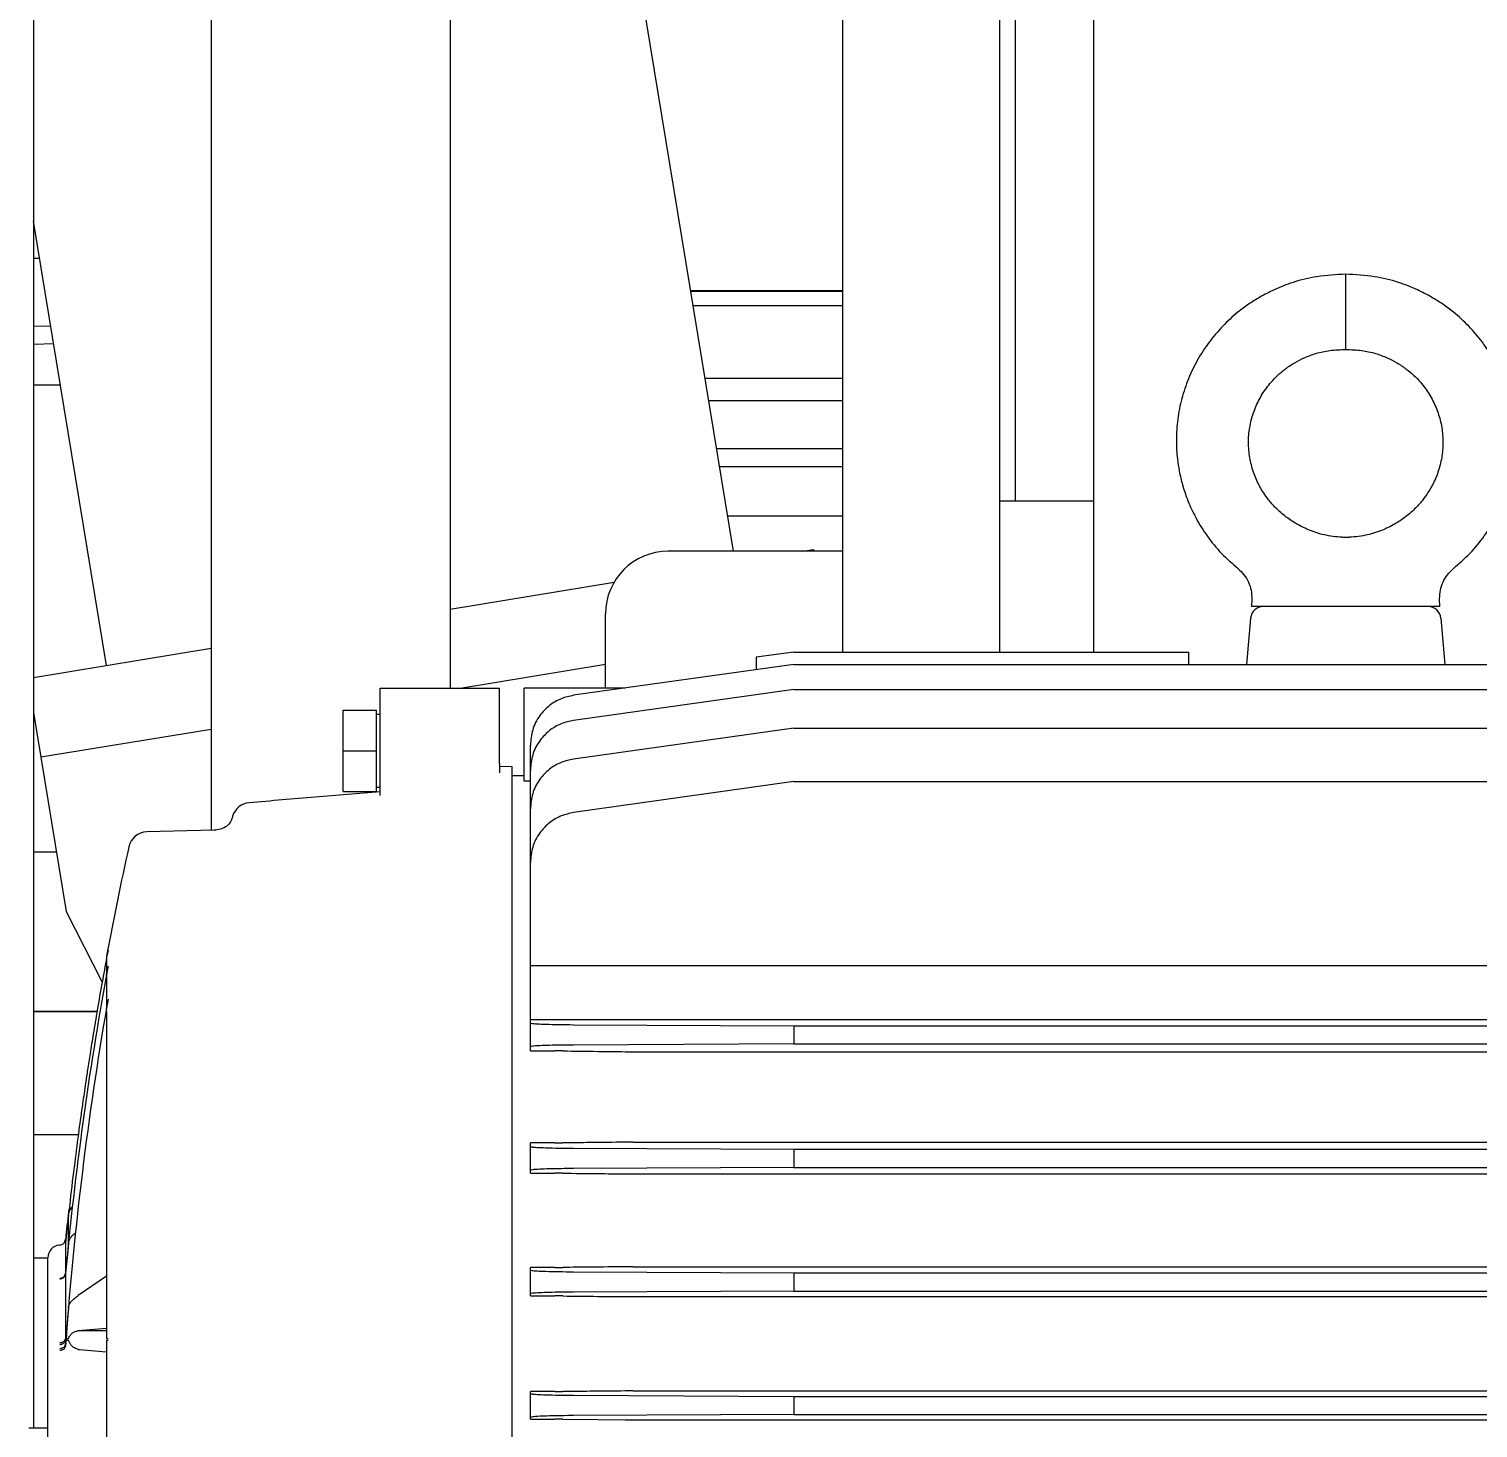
# Model space of a CAD drawing. Header units: millimetres. Extents: x 1293 to 41893, y 1011 to 26911.
# Drawn here: x 23749.7 to 23903.7, y 6788.2 to 6937 of the extents above; entities that cross this region are included whole.
import ezdxf

# ---------------------------------------------------------------- set-up
doc = ezdxf.new("R2010")
doc.units = ezdxf.units.MM
doc.header["$LTSCALE"] = 50
doc.layers.add('MAQUINAS', color=11, linetype='Continuous')

msp = doc.modelspace()

# ---------------------------------------------------------------- linework, layer by layer
at = {"color": 7, "linetype": 'Continuous', "lineweight": 25}
for p, q in [((23824.5693199, 6881.4522048), (23795.1944658, 7060.3262403)), ((23854.4933631, 7060.3262403), (23854.4933631, 6886.7855382)), ((23750.1666964, 6993.4595736), (23750.1666964, 6788.2347861)), ((23769.0440298, 6993.4595736), (23769.0440298, 6851.7881641)), ((23794.4440298, 6993.4595736), (23794.4440298, 6866.9014528)), ((23757.9234811, 6869.305446), (23750.1666964, 6916.5392932)), ((23750.1943766, 6916.3707387), (23750.1666964, 6916.3699294)), ((23750.8173636, 6912.5771469), (23750.1666964, 6912.5771469)), ((23889.6475298, 6902.9014545), (23889.6475298, 6910.9014502)), ((23836.1760298, 6909.1406766), (23820.0222943, 6909.1406766)), ((23836.1760298, 6909.0818134), (23820.0319609, 6909.0818134)), ((23820.2776895, 6907.585484), (23836.1760298, 6907.585484)), ((23750.1666964, 6905.3810899), (23751.993236, 6905.4168379)), ((23752.3063347, 6903.5102677), (23750.1666964, 6903.4477092)), ((23753.0275847, 6899.1183171), (23750.1666964, 6899.1183171)), ((23821.5448464, 6899.8693104), (23836.1760298, 6899.8693104)), ((23836.1760298, 6897.4573332), (23821.9409434, 6897.4573332)), ((23836.1760298, 6892.3360954), (23822.7819577, 6892.3360954)), ((23836.1760298, 6890.4340598), (23823.0943117, 6890.4340598)), ((23836.1760298, 6885.1971024), (23823.9543295, 6885.1971024)), ((23889.9631169, 6882.9258464), (23889.3319426, 6882.9258464)), ((23831.8894575, 6881.4522048), (23833.1163074, 6881.6536792)), ((23833.1493938, 6881.4522048), (23833.1163074, 6881.6536792)), ((23794.4440298, 6875.3028832), (23811.8776697, 6878.1658511)), ((23879.6692539, 6876.3977317), (23879.6475298, 6875.5681195)), ((23899.6475298, 6875.5681195), (23899.6258056, 6876.3977313)), ((23879.5410451, 6874.3509938), (23879.1098035, 6869.4218801)), ((23899.6475298, 6875.5681195), (23879.6475298, 6875.5681195)), ((23899.7540145, 6874.3509938), (23900.185256, 6869.4218801)), ((23750.1666964, 6868.0316199), (23769.0440298, 6871.1316725)), ((23830.9808631, 6870.736766), (23826.9808631, 6870.1746026)), ((23826.9808631, 6870.1746026), (23826.9808631, 6868.8597168)), ((23830.9808631, 6870.736766), (23872.9808631, 6870.736766)), ((23872.9808631, 6869.4218801), (23872.9808631, 6870.736766)), ((23795.5318538, 6866.9014528), (23810.9571259, 6869.4346048)), ((23830.9808631, 6869.4218801), (23807.5719399, 6866.1319705)), ((23830.9808631, 6869.4218801), (23948.3141964, 6869.4218801)), ((23787.0141964, 6856.4815997), (23787.0141964, 6866.9014528)), ((23787.0141964, 6866.9014528), (23799.6808631, 6866.9014528)), ((23799.6808631, 6858.8671076), (23799.6808631, 6866.9014528)), ((23802.3141964, 6856.9905458), (23802.3141964, 6866.9014528)), ((23813.0470911, 6866.9014528), (23802.3141964, 6866.9014528)), ((23830.9808631, 6866.7550663), (23807.5719399, 6863.4651567)), ((23830.9808631, 6866.7550663), (23948.3141964, 6866.7550663)), ((23750.1666964, 6864.2921427), (23753.6415869, 6843.1322866)), ((23783.0808631, 6855.9014528), (23783.0808631, 6864.5681195)), ((23783.0808631, 6864.5681195), (23786.6141964, 6864.5681195)), ((23786.6141964, 6855.9014528), (23786.6141964, 6864.5681195)), ((23787.0141964, 6864.1014528), (23786.6141964, 6864.1014528)), ((23750.9407485, 6859.5786616), (23769.0440298, 6862.5515986)), ((23830.9808631, 6862.6491862), (23807.5719399, 6859.3592766)), ((23830.9808631, 6862.6491862), (23948.3141964, 6862.6491862)), ((23802.9808631, 6828.3306781), (23802.9808631, 6860.8505408)), ((23783.0808631, 6860.2347861), (23786.6141964, 6860.2347861)), ((23801.0141964, 6858.5681195), (23799.6808631, 6858.5332049)), ((23801.0141964, 6858.5681195), (23801.0141964, 6683.2347861)), ((23802.3141964, 6857.5681195), (23801.0141964, 6857.5681195)), ((23783.0808631, 6855.9014528), (23786.6141964, 6855.9014528)), ((23786.6141964, 6856.3681195), (23787.0141964, 6856.3681195)), ((23802.9808631, 6856.9905458), (23802.3141964, 6856.9905458)), ((23830.9808631, 6856.9546052), (23807.5719399, 6853.6646956)), ((23830.9808631, 6856.9546052), (23948.3141964, 6856.9546052)), ((23769.3664384, 6851.7966067), (23762.2004567, 6851.6089589)), ((23750.1666964, 6849.4915245), (23752.5972672, 6849.4915245)), ((23753.6415869, 6843.1322866), (23757.4562311, 6835.6342733)), ((23757.9282051, 6837.9985653), (23757.9282051, 6836.5002923)), ((23802.9808631, 6837.3987457), (23976.3141964, 6837.3987457)), ((23757.9282051, 6836.2253309), (23757.9282051, 6832.9344814)), ((23750.1666964, 6832.5528312), (23756.9174289, 6832.5528312)), ((23750.1666964, 6832.5181016), (23756.9116186, 6832.5181016)), ((23757.9282051, 6832.5324797), (23757.9282051, 6797.978636)), ((23802.9808631, 6831.6833806), (23976.3141964, 6831.6833806)), ((23807.5719399, 6831.1153611), (23830.9808631, 6831.0004749)), ((23830.9808631, 6831.0004749), (23830.9808631, 6829.0690974)), ((23830.9808631, 6831.0004749), (23948.3141964, 6831.0004749)), ((23802.9808631, 6828.3306781), (23805.5753548, 6828.3306781)), ((23806.4380849, 6828.3255385), (23805.5753548, 6828.3306781)), ((23830.9808631, 6829.0690974), (23807.5719399, 6828.9542112)), ((23813.0544096, 6828.2447005), (23813.9171397, 6828.2394803)), ((23813.9171397, 6828.2394803), (23965.3779198, 6828.2394803)), ((23830.9808631, 6829.0690974), (23948.3141964, 6829.0690974)), ((23750.1666964, 6819.4452142), (23754.9261275, 6819.4452142)), ((23802.9808631, 6815.330395), (23802.9808631, 6818.5428645)), ((23805.5753548, 6818.5428645), (23802.9808631, 6818.5428645)), ((23805.5753548, 6818.5428645), (23806.4380849, 6818.5477258)), ((23807.5719399, 6817.9820278), (23830.9808631, 6817.8671416)), ((23813.9171397, 6818.6289524), (23813.0544096, 6818.6240349)), ((23813.9171397, 6818.6289524), (23965.3779198, 6818.6289524)), ((23830.9808631, 6817.8671416), (23830.9808631, 6815.935764)), ((23830.9808631, 6817.8671416), (23948.3141964, 6817.8671416)), ((23830.9808631, 6815.935764), (23807.5719399, 6815.8208779)), ((23830.9808631, 6815.935764), (23948.3141964, 6815.935764)), ((23802.9808631, 6815.330395), (23805.5753548, 6815.330395)), ((23806.4380849, 6815.3258689), (23805.5753548, 6815.330395)), ((23813.0544096, 6815.254983), (23813.9171397, 6815.2504256)), ((23813.9171397, 6815.2504256), (23965.3779198, 6815.2504256)), ((23753.881806, 6807.9179731), (23753.881806, 6810.8697518)), ((23753.5673018, 6808.2763983), (23753.5673018, 6807.8939272)), ((23752.9622114, 6807.6802229), (23752.8979888, 6807.6746042)), ((23753.5674431, 6807.8953063), (23753.5671789, 6807.891382)), ((23753.5673018, 6807.8896767), (23753.5673018, 6804.6796938)), ((23750.1666964, 6806.3144442), (23751.6808631, 6806.3144442)), ((23751.6808631, 6782.4770164), (23751.6808631, 6806.3463446)), ((23802.9808631, 6802.2763337), (23802.9808631, 6805.3032695)), ((23805.5753548, 6805.3032695), (23802.9808631, 6805.3032695)), ((23805.5753548, 6805.3032695), (23806.4380849, 6805.3076578)), ((23813.9171397, 6805.3807361), (23813.0544096, 6805.3763253)), ((23813.9171397, 6805.3807361), (23965.3779198, 6805.3807361)), ((23753.5065589, 6804.4387435), (23753.5660094, 6804.6251982)), ((23753.5673018, 6804.6369125), (23753.5673018, 6797.7135824)), ((23757.9282051, 6804.3940122), (23754.8960019, 6802.3100789)), ((23807.5719399, 6804.8486944), (23830.9808631, 6804.7338083)), ((23830.9808631, 6804.7338083), (23830.9808631, 6802.8024307)), ((23830.9808631, 6804.7338083), (23948.3141964, 6804.7338083)), ((23802.9808631, 6802.2763337), (23805.5753548, 6802.2763337)), ((23806.4380849, 6802.2721354), (23805.5753548, 6802.2763337)), ((23830.9808631, 6802.8024307), (23807.5719399, 6802.6875445)), ((23813.0544096, 6802.2065161), (23813.9171397, 6802.2023062)), ((23813.9171397, 6802.2023062), (23965.3779198, 6802.2023062)), ((23830.9808631, 6802.8024307), (23948.3141964, 6802.8024307)), ((23753.6126977, 6797.7135824), (23753.5673018, 6797.7135824)), ((23753.5673018, 6797.5567008), (23753.5673018, 6797.1003898)), ((23753.5708437, 6797.5681194), (23753.602033, 6797.5681194)), ((23753.6126977, 6797.5681194), (23753.881806, 6797.5681194)), ((23753.881806, 6797.7135824), (23753.6233627, 6797.7135824)), ((23757.9282051, 6798.8119575), (23754.8960019, 6798.5643142)), ((23757.9282051, 6798.5643142), (23754.8960019, 6798.5643142)), ((23757.9282051, 6797.3623454), (23757.9282051, 6787.2842509)), ((23758.0916536, 6797.7135824), (23757.9625966, 6797.7135824)), ((23757.9625966, 6797.5681194), (23758.0811759, 6797.5681194)), ((23755.052655, 6796.5719248), (23757.9282051, 6796.3402495)), ((23802.9808631, 6789.1870255), (23802.9808631, 6792.1064045)), ((23805.5753548, 6792.1064045), (23802.9808631, 6792.1064045)), ((23805.5753548, 6792.1064045), (23806.4380849, 6792.1105317)), ((23807.5719399, 6791.7153611), (23830.9808631, 6791.6004749)), ((23813.9171397, 6792.179148), (23813.0544096, 6792.1750129)), ((23813.9171397, 6792.179148), (23965.3779198, 6792.179148)), ((23830.9808631, 6791.6004749), (23830.9808631, 6789.6690974)), ((23830.9808631, 6791.6004749), (23948.3141964, 6791.6004749)), ((23830.9808631, 6789.6690974), (23807.5719399, 6789.5542112)), ((23830.9808631, 6789.6690974), (23948.3141964, 6789.6690974)), ((23751.6808631, 6788.2347861), (23749.6808631, 6788.2347861)), ((23802.9808631, 6789.1870255), (23805.5753548, 6789.1870255)), ((23806.4380849, 6789.1829981), (23805.5753548, 6789.1870255)), ((23813.0544096, 6789.1201134), (23813.9171397, 6789.116083)), ((23813.9171397, 6789.116083), (23965.3779198, 6789.116083))]:
    msp.add_line(p, q, dxfattribs=at)
at = {"color": 7, "linetype": 'Continuous', "lineweight": 25, "flags": 128}
for points in [[(23757.9600498, 6836.6750046), (23757.9592651, 6836.6707051), (23757.9584804, 6836.6664056), (23757.9576958, 6836.6621061), (23757.9569112, 6836.6578065), (23757.9561267, 6836.653507), (23757.9553422, 6836.6492074), (23757.9545578, 6836.6449078), (23757.9537735, 6836.6406082)], [(23753.9423782, 6811.5422961), (23753.9211294, 6811.4586937), (23753.881806, 6811.2279053)], [(23806.4380849, 6789.1829981), (23810.1432652, 6789.1477876), (23813.0544096, 6789.1201134)]]:
    msp.add_lwpolyline(points, dxfattribs=at)
at = {"color": 7, "linetype": 'Continuous', "lineweight": 25}
for centre, radius, start, end in [((23880.8693047, 6874.2347861), 1.3333333, 90, 175), ((23898.4257549, 6874.2347861), 1.3333333, 5, 90), ((23773.2502607, 6852.7234827), 2, 94.791277757, 163.76475165), ((23762.2528106, 6849.6096442), 2, 91.5, 167.535422325), ((24118.3241494, 6770.9014528), 366.6666667, 167.535422325, 169.359239009), ((24118.3241494, 6770.9014528), 366.6278767, 169.291359331, 169.391552571), ((23759.9282051, 6838.2373634), 2, 169.359239009, 180), ((24118.3241494, 6770.9014528), 366.3174094, 169.661718609, 174.70726492), ((24118.3241494, 6770.9014528), 366.3174094, 169.551263015, 169.654031492), ((24118.3241494, 6770.9014528), 366.3135803, 169.551263015, 169.657312669), ((24118.3241494, 6770.9014528), 365.6956841, 170.207559367, 175.795426364), ((24118.3241494, 6770.9014528), 365.6956841, 170.093390521, 170.201967568), ((24118.3241494, 6770.9014528), 365.6850478, 170.093390521, 170.211622271), ((24118.3241494, 6770.9014528), 366.6666667, 173.6857662, 174.149584524), ((24118.3241494, 6770.9014528), 366.6274493, 173.741398152, 174.209705802), ((24118.3241494, 6770.9014528), 366.6278767, 173.740789129, 174.208828272), ((23752.9041075, 6808.3443527), 0.6666667, 274.999999999, 354.149584524), ((23753.0141964, 6806.3463446), 1.3333333, 95, 180), ((24118.3241494, 6770.9014528), 366.3135803, 174.206239264, 174.715887362), ((24118.3241494, 6770.9014528), 365.6850478, 175.275117622, 175.795284392), ((24118.3241494, 6770.9014528), 365.6850478, 175.81813681, 175.916836755), ((24118.3241494, 6770.9014528), 365.6956841, 175.818258656, 175.885816432)]:
    msp.add_arc(centre, radius, start, end, dxfattribs=at)
for points, knots in [([(23889.6475298, 6910.9014495), (23888.6225777, 6910.8457143), (23886.7271238, 6910.7426425), (23884.1696545, 6910.1305262), (23882.1609816, 6909.3336607), (23880.5958104, 6908.5297527), (23879.3125704, 6907.7226087), (23877.966645, 6906.7169961), (23876.5259974, 6905.3941453), (23875.0865866, 6903.699728), (23873.864688, 6901.8257458), (23872.8895605, 6899.8108643), (23872.1791238, 6897.6875499), (23871.7495099, 6895.5059953), (23871.604718, 6893.3495367), (23871.7064535, 6891.5070955), (23871.951329, 6889.9017024), (23872.3247086, 6888.3244977), (23872.920894, 6886.6129777), (23873.7895016, 6884.7956348), (23874.931084, 6882.9859281), (23876.3875178, 6881.1801547), (23877.6016655, 6880.1404582), (23878.203421, 6879.625164)], [0, 0, 0, 0, 0.0704912382, 0.1303601435, 0.1798927427, 0.2188515516, 0.251242987, 0.2840655037, 0.3343161281, 0.3854351892, 0.4366113951, 0.487799444, 0.5390049728, 0.5902155544, 0.6403307315, 0.687294761, 0.7168409373, 0.7519547969, 0.7986479248, 0.8412301033, 0.8902338033, 0.9455977018, 1, 1, 1, 1]), ([(23901.0916358, 6879.6251622), (23901.6933905, 6880.1404552), (23902.9075376, 6881.1801504), (23904.3639714, 6882.9859223), (23905.5055547, 6884.7956289), (23906.3741632, 6886.6129719), (23906.9703493, 6888.3244919), (23907.3437294, 6889.9016968), (23907.5886055, 6891.5070901), (23907.6903416, 6893.3495316), (23907.5455503, 6895.5059906), (23907.1159369, 6897.6875457), (23906.4055005, 6899.8108607), (23905.4303732, 6901.8257428), (23904.2084748, 6903.6997255), (23902.769064, 6905.3941434), (23901.3284163, 6906.7169946), (23899.9824907, 6907.7226076), (23898.6992507, 6908.5297518), (23897.1340792, 6909.3336601), (23895.125406, 6910.1305259), (23892.5679363, 6910.7426425), (23890.672482, 6910.8457143), (23889.6475298, 6910.9014495)], [0, 0, 0, 0, 0.0544021976, 0.1097661019, 0.1587698069, 0.2013519898, 0.2480451226, 0.2831589857, 0.3127051652, 0.3596691999, 0.4097843824, 0.4609949694, 0.5122005037, 0.5633885581, 0.6145647695, 0.6656838361, 0.7159344659, 0.748756986, 0.781148425, 0.820107238, 0.8696398426, 0.9295087543, 1, 1, 1, 1]), ([(23889.5288827, 6882.9105394), (23888.8681272, 6882.9632006), (23887.6160489, 6883.0629892), (23885.9076931, 6883.5921106), (23884.4920244, 6884.2748049), (23883.2580984, 6885.0899594), (23882.2560436, 6885.9732175), (23881.4714413, 6886.8646288), (23880.7881348, 6887.8205468), (23880.1523615, 6888.9776746), (23879.6211946, 6890.4323852), (23879.3221037, 6892.0006873), (23879.2849093, 6893.6105409), (23879.5143812, 6895.204369), (23880.004248, 6896.738793), (23880.7357658, 6898.1643928), (23881.5745685, 6899.2993685), (23882.4166415, 6900.1711824), (23883.2522741, 6900.8760877), (23884.190735, 6901.5035862), (23885.2871843, 6902.0614373), (23886.5279821, 6902.529717), (23888.0126927, 6902.8473959), (23889.0816772, 6902.8827448), (23889.6475298, 6902.9014562)], [0, 0, 0, 0, 0.062364955, 0.11817657, 0.1674991496, 0.2102642995, 0.2573032227, 0.2930617173, 0.3220761961, 0.3680240447, 0.4171575948, 0.4675764021, 0.517967615, 0.5683844008, 0.6187970944, 0.6692342725, 0.718882513, 0.7513453252, 0.7834003937, 0.8218532752, 0.8575672814, 0.8992510805, 0.9466699085, 1, 1, 1, 1]), ([(23889.6475298, 6902.9014562), (23890.2133824, 6902.8827448), (23891.2823668, 6902.8473959), (23892.7670775, 6902.529717), (23894.0078752, 6902.0614373), (23895.1043246, 6901.5035862), (23896.0427854, 6900.8760877), (23896.8784181, 6900.1711824), (23897.720491, 6899.2993685), (23898.5592937, 6898.1643928), (23899.2908115, 6896.738793), (23899.7806783, 6895.204369), (23900.0101502, 6893.6105409), (23899.9729558, 6892.0006873), (23899.6738649, 6890.4323852), (23899.142698, 6888.9776746), (23898.5069248, 6887.8205468), (23897.8236183, 6886.8646288), (23897.0390159, 6885.9732175), (23896.0369611, 6885.0899594), (23894.8030352, 6884.2748049), (23893.3873664, 6883.5921106), (23891.6790107, 6883.0629892), (23890.4269323, 6882.9632006), (23889.7661768, 6882.9105394)], [0, 0, 0, 0, 0.0533300915, 0.1007489195, 0.1424327186, 0.1781467248, 0.2165996063, 0.2486546748, 0.281117487, 0.3307657275, 0.3812029056, 0.4316155992, 0.482032385, 0.5324235979, 0.5828424052, 0.6319759553, 0.6779238039, 0.7069382827, 0.7426967773, 0.7897357005, 0.8325008504, 0.88182343, 0.937635045, 1, 1, 1, 1]), ([(23807.5719399, 6866.1319705), (23807.1273521, 6866.0353854), (23806.2101794, 6865.836133), (23804.9651011, 6865.0835927), (23803.8860567, 6863.960328), (23803.1265945, 6862.5004734), (23803.028388, 6861.3886054), (23802.9808631, 6860.8505408)], [0, 0, 0, 0, 0.1784612352, 0.368160733, 0.5628331568, 0.7884425028, 1, 1, 1, 1]), ([(23807.5719399, 6863.4651567), (23807.1273521, 6863.3685716), (23806.2101794, 6863.1693192), (23804.9651011, 6862.4167789), (23803.8860567, 6861.2935142), (23803.1265945, 6859.8336596), (23803.028388, 6858.7217916), (23802.9808631, 6858.183727)], [0, 0, 0, 0, 0.1784612352, 0.368160733, 0.5628331568, 0.7884425028, 1, 1, 1, 1]), ([(23807.5719399, 6859.3592766), (23807.1273521, 6859.2626915), (23806.2101794, 6859.063439), (23804.9651011, 6858.3108987), (23803.8860567, 6857.1876341), (23803.1265945, 6855.7277795), (23803.028388, 6854.6159115), (23802.9808631, 6854.0778469)], [0, 0, 0, 0, 0.17846123522, 0.368160733, 0.56283315679, 0.78844250282, 1, 1, 1, 1]), ([(23799.6808631, 6858.8671076), (23799.6808631, 6858.7426705), (23799.6808631, 6858.4937067), (23799.6808631, 6858.1929507), (23799.6808631, 6857.9703203), (23799.6808631, 6857.9156018), (23799.6808631, 6857.8881822)], [0, 0, 0, 0, 0.24952897838, 0.49923748746, 0.7490665341, 1, 1, 1, 1]), ([(23787.0056439, 6855.8813177), (23784.7031351, 6855.6872284), (23780.0636389, 6855.2961434), (23775.4258868, 6854.9089078), (23773.0897778, 6854.7138511)], [0, 0, 0, 0, 0.4962842224, 1, 1, 1, 1]), ([(23787.0141964, 6855.4993705), (23787.0141964, 6855.5277761), (23787.0141964, 6855.5846114), (23787.0141964, 6855.8078573), (23787.0141964, 6856.1085988), (23787.0141964, 6856.3570902), (23787.0141964, 6856.4815997)], [0, 0, 0, 0, 0.249511256, 0.4992341216, 0.7490854265, 1, 1, 1, 1]), ([(23771.2724878, 6853.0853647), (23771.2054772, 6852.8996651), (23771.054787, 6852.4820728), (23770.5967894, 6852.1324027), (23770.0602752, 6851.8639183), (23769.5867038, 6851.8179754), (23769.3664384, 6851.7966067)], [0, 0, 0, 0, 0.2296110865, 0.5163383877, 0.7750414591, 1, 1, 1, 1]), ([(23771.330003, 6853.2825928), (23771.3191216, 6853.2452378), (23771.2943925, 6853.1603447), (23771.2710802, 6853.0805202), (23771.2580259, 6853.0358204)], [0, 0, 0, 0, 0.4400239673, 1, 1, 1, 1]), ([(23807.5719399, 6853.6646956), (23807.1273521, 6853.5681105), (23806.2101794, 6853.3688581), (23804.9651011, 6852.6163178), (23803.8860567, 6851.4930531), (23803.1265945, 6850.0331985), (23803.028388, 6848.9213305), (23802.9808631, 6848.3832659)], [0, 0, 0, 0, 0.1784612352, 0.368160733, 0.5628331568, 0.7884425028, 1, 1, 1, 1]), ([(23757.9348315, 6838.2320408), (23757.7738991, 6837.3672157), (23757.4292332, 6835.5150356), (23756.9582051, 6832.8121305), (23756.5321426, 6830.268754), (23756.1920035, 6828.1512579), (23755.9215059, 6826.4095584), (23755.655163, 6824.6447021), (23755.3433725, 6822.5060769), (23754.9525083, 6819.693589), (23754.5077528, 6816.2548666), (23754.1460849, 6813.3009176), (23753.9541897, 6811.4910288), (23753.9062179, 6811.0385754)], [0, 0, 0, 0, 0.0959741142, 0.2055459959, 0.2993330955, 0.3773292881, 0.4395309676, 0.491635074, 0.5720601138, 0.6753267994, 0.8014301919, 0.9503596162, 1, 1, 1, 1]), ([(23757.9681073, 6837.906737), (23757.9490907, 6838.0254522), (23757.9293861, 6838.1484629), (23757.9480254, 6838.3028162), (23757.9532779, 6838.3425443), (23757.9615884, 6838.3883925), (23757.9625966, 6838.393955)], [0, 0, 0, 0, 0.7260710232, 0.7523429968, 0.9699533355, 1, 1, 1, 1]), ([(23757.9305639, 6836.1917761), (23757.9300301, 6836.26014), (23757.9291532, 6836.3724581), (23757.9406952, 6836.5062276), (23757.9499485, 6836.585647), (23757.9565002, 6836.6321918), (23757.9607703, 6836.6570153), (23757.9625966, 6836.6676324)], [0, 0, 0, 0, 0.4368968792, 0.7177972906, 0.8588969823, 0.9396493977, 1, 1, 1, 1]), ([(23757.9352393, 6832.4267659), (23757.933259, 6832.4434904), (23757.9196965, 6832.5580279), (23757.9303088, 6832.7212572), (23757.9408409, 6832.9150221), (23757.9553583, 6833.0193883), (23757.9625966, 6833.0714247)], [0, 0, 0, 0, 0.0787484405, 0.539307133, 0.7703007169, 1, 1, 1, 1]), ([(23802.9808631, 6831.2997927), (23803.0146282, 6831.2839496), (23803.0842777, 6831.2512688), (23803.6561199, 6831.2045576), (23804.6181881, 6831.1617844), (23805.9581351, 6831.128422), (23807.0457037, 6831.11962), (23807.5719399, 6831.1153611)], [0, 0, 0, 0, 0.17856076928, 0.3683295918, 0.56301376859, 0.78855770545, 1, 1, 1, 1]), ([(23807.5719399, 6828.9542112), (23807.1273521, 6828.9508384), (23806.2101794, 6828.9438803), (23804.9651011, 6828.917601), (23803.8860567, 6828.8783758), (23803.1265945, 6828.8273965), (23803.028388, 6828.7885692), (23802.9808631, 6828.7697796)], [0, 0, 0, 0, 0.1784612352, 0.368160733, 0.5628331568, 0.7884425028, 1, 1, 1, 1]), ([(23806.4380849, 6828.3255385), (23807.6738443, 6828.3105197), (23809.8805577, 6828.2837005), (23812.0846214, 6828.2566171), (23813.0544096, 6828.2447005)], [0, 0, 0, 0, 0.5599999227, 1, 1, 1, 1]), ([(23802.9808631, 6818.1664594), (23803.0146282, 6818.1506162), (23803.0842777, 6818.1179355), (23803.6561199, 6818.0712242), (23804.6181881, 6818.0284511), (23805.9581351, 6817.9950886), (23807.0457037, 6817.9862867), (23807.5719399, 6817.9820278)], [0, 0, 0, 0, 0.1785607693, 0.3683295918, 0.5630137686, 0.7885577054, 1, 1, 1, 1]), ([(23813.0544096, 6818.6240349), (23811.8198336, 6818.6097408), (23809.6152336, 6818.5842155), (23807.4088804, 6818.5588754), (23806.4380849, 6818.5477258)], [0, 0, 0, 0, 0.559999962, 1, 1, 1, 1]), ([(23807.5719399, 6815.8208779), (23807.1273521, 6815.817505), (23806.2101794, 6815.810547), (23804.9651011, 6815.7842677), (23803.8860567, 6815.7450424), (23803.1265945, 6815.6940632), (23803.028388, 6815.6552359), (23802.9808631, 6815.6364463)], [0, 0, 0, 0, 0.1784612352, 0.368160733, 0.5628331568, 0.7884425028, 1, 1, 1, 1]), ([(23806.4380849, 6815.3258689), (23807.6733804, 6815.3126651), (23809.8792652, 6815.2890868), (23812.0842266, 6815.2654036), (23813.0544096, 6815.254983)], [0, 0, 0, 0, 0.5600000027, 1, 1, 1, 1]), ([(23753.881806, 6810.8697518), (23753.8823028, 6810.8740997), (23753.8835001, 6810.8845775), (23753.885906, 6810.902873), (23753.8903554, 6810.9335712), (23753.9003185, 6810.9922019), (23753.9251748, 6811.1076926), (23753.9982797, 6811.333541), (23754.1114362, 6811.5796748), (23754.2602448, 6811.7387248), (23754.3053035, 6811.7868845)], [0, 0, 0, 0, 0.0106805872, 0.0257392996, 0.0515303068, 0.103118756, 0.2062528006, 0.4115181292, 0.8218099584, 1, 1, 1, 1]), ([(23753.881806, 6807.8800609), (23753.8828452, 6807.8894624), (23753.887255, 6807.9293613), (23753.9110438, 6808.0592102), (23753.9846, 6808.27893), (23754.1748893, 6808.5812144), (23754.4134402, 6808.833639), (23754.6056612, 6808.9577995), (23754.6670811, 6808.9974722)], [0, 0, 0, 0, 0.017067848, 0.072433452, 0.2892622103, 0.5774373984, 0.86497958, 1, 1, 1, 1]), ([(23753.5671617, 6807.8883228), (23753.5671882, 6807.8885746), (23753.5672354, 6807.8890243), (23753.5672815, 6807.8894773), (23753.5673018, 6807.8896767)], [0, 0, 0, 0, 0.5599897788, 1, 1, 1, 1]), ([(23802.9808631, 6805.033126), (23803.0146282, 6805.0172829), (23803.0842777, 6804.9846022), (23803.6561199, 6804.9378909), (23804.6181881, 6804.8951178), (23805.9581351, 6804.8617553), (23807.0457037, 6804.8529534), (23807.5719399, 6804.8486944)], [0, 0, 0, 0, 0.1785607693, 0.3683295918, 0.5630137686, 0.7885577054, 1, 1, 1, 1]), ([(23813.0544096, 6805.3763253), (23811.8195353, 6805.3634871), (23809.6144027, 6805.3405616), (23807.4086265, 6805.3177117), (23806.4380849, 6805.3076578)], [0, 0, 0, 0, 0.5599999987, 1, 1, 1, 1]), ([(23752.9622114, 6804.1455863), (23753.0168892, 6804.1531112), (23753.115153, 6804.1666346), (23753.2548456, 6804.2259557), (23753.3968563, 6804.3234174), (23753.5227352, 6804.4788898), (23753.5529618, 6804.6150822), (23753.5673018, 6804.6796938)], [0, 0, 0, 0, 0.1801093202, 0.3236820103, 0.5005579199, 0.7630574494, 1, 1, 1, 1]), ([(23752.9622114, 6804.0928406), (23753.0165432, 6804.1010153), (23753.114034, 6804.1156837), (23753.2521584, 6804.1758408), (23753.3928105, 6804.2733095), (23753.5185089, 6804.4270377), (23753.5507405, 6804.5615002), (23753.5660094, 6804.6251982)], [0, 0, 0, 0, 0.1812499133, 0.3252275958, 0.5007170658, 0.7634777714, 1, 1, 1, 1]), ([(23753.5660094, 6804.6251982), (23753.5662733, 6804.6273112), (23753.5667457, 6804.6310933), (23753.5671315, 6804.6351307), (23753.5673018, 6804.6369125)], [0, 0, 0, 0, 0.558680168, 1, 1, 1, 1]), ([(23753.5673018, 6804.6796938), (23753.5675484, 6804.6819506), (23753.5679899, 6804.6859905), (23753.5683956, 6804.6903043), (23753.5685747, 6804.6922083)], [0, 0, 0, 0, 0.558622691, 1, 1, 1, 1]), ([(23753.881806, 6801.0234129), (23753.8836317, 6801.0428363), (23753.8873718, 6801.0826273), (23753.9101015, 6801.2266557), (23753.985276, 6801.4282881), (23754.181551, 6801.7259431), (23754.4881536, 6802.0223609), (23754.7439953, 6802.2031733), (23754.8696734, 6802.2919944)], [0, 0, 0, 0, 0.0307046745, 0.062901837, 0.2509859433, 0.5005951902, 0.7546755084, 1, 1, 1, 1]), ([(23754.8960019, 6802.3100789), (23754.8911016, 6802.3066763), (23754.882351, 6802.3006002), (23754.8735471, 6802.294624), (23754.8696734, 6802.2919944)], [0, 0, 0, 0, 0.5600002326, 1, 1, 1, 1]), ([(23807.5719399, 6802.6875445), (23807.1273521, 6802.6841717), (23806.2101794, 6802.6772137), (23804.9651011, 6802.6509344), (23803.8860567, 6802.6117091), (23803.1265945, 6802.5607299), (23803.028388, 6802.5219026), (23802.9808631, 6802.5031129)], [0, 0, 0, 0, 0.1784612352, 0.368160733, 0.5628331568, 0.7884425028, 1, 1, 1, 1]), ([(23806.4380849, 6802.2721354), (23807.6732182, 6802.259897), (23809.8788132, 6802.2380428), (23812.0840884, 6802.2161493), (23813.0544096, 6802.2065161)], [0, 0, 0, 0, 0.56000000032, 1, 1, 1, 1]), ([(23752.9622114, 6797.3066638), (23753.0114889, 6797.311367), (23753.1017505, 6797.3199819), (23753.2387955, 6797.3611882), (23753.3820348, 6797.4332323), (23753.5112865, 6797.5513798), (23753.546672, 6797.6544924), (23753.5635938, 6797.7038023)], [0, 0, 0, 0, 0.16771421819, 0.30720187709, 0.50091140838, 0.76132851499, 1, 1, 1, 1]), ([(23752.9622114, 6797.1219862), (23753.0128276, 6797.1282763), (23753.1056716, 6797.1398139), (23753.2466617, 6797.1871862), (23753.392996, 6797.267697), (23753.5223392, 6797.3963192), (23753.5527323, 6797.5047315), (23753.5673018, 6797.5567008)], [0, 0, 0, 0, 0.1667316437, 0.3058316196, 0.5005123537, 0.760561574, 1, 1, 1, 1]), ([(23753.5673018, 6797.7135824), (23753.5668007, 6797.7134312), (23753.5659082, 6797.7131617), (23753.5642994, 6797.7066556), (23753.5635938, 6797.7038023)], [0, 0, 0, 0, 0.5614398082, 1, 1, 1, 1]), ([(23753.5708437, 6797.5681194), (23753.5702799, 6797.5680142), (23753.5692761, 6797.5678268), (23753.5679035, 6797.5600915), (23753.5673018, 6797.5567008)], [0, 0, 0, 0, 0.5616668448, 1, 1, 1, 1]), ([(23753.6100421, 6797.6410451), (23753.6081932, 6797.627468), (23753.6048877, 6797.6031937), (23753.6029062, 6797.5788481), (23753.602033, 6797.5681194)], [0, 0, 0, 0, 0.5593186957, 1, 1, 1, 1]), ([(23753.6100421, 6797.6410451), (23753.612172, 6797.6546018), (23753.61598, 6797.6788396), (23753.6211044, 6797.7029552), (23753.6233627, 6797.7135824)], [0, 0, 0, 0, 0.5593185892, 1, 1, 1, 1]), ([(23753.6126977, 6797.7135824), (23753.611846, 6797.700067), (23753.6103259, 6797.6759453), (23753.6101287, 6797.651704), (23753.6100421, 6797.6410451)], [0, 0, 0, 0, 0.5603020955, 1, 1, 1, 1]), ([(23753.6126977, 6797.5681194), (23753.6118454, 6797.5817677), (23753.6103252, 6797.6061117), (23753.6101285, 6797.6303818), (23753.6100421, 6797.6410451)], [0, 0, 0, 0, 0.5606409192, 1, 1, 1, 1]), ([(23753.881806, 6797.7135824), (23753.8836143, 6797.7150886), (23753.8873256, 6797.7181797), (23753.9101694, 6797.7864725), (23753.9852208, 6798.0010113), (23754.1803831, 6798.255203), (23754.4858688, 6798.4816304), (23754.7417395, 6798.5351082), (23754.8696734, 6798.5618468)], [0, 0, 0, 0, 0.0306483074, 0.0629033449, 0.2509869952, 0.5005956374, 0.7503008049, 1, 1, 1, 1]), ([(23754.8696734, 6796.6012288), (23754.7072588, 6796.6649281), (23754.3819479, 6796.7925156), (23754.1297375, 6797.0630654), (23753.9551921, 6797.3455858), (23753.9062546, 6797.4939825), (23753.881806, 6797.5681194)], [0, 0, 0, 0, 0.2492611933, 0.4992620394, 0.7498380994, 1, 1, 1, 1]), ([(23754.8960019, 6798.5643142), (23754.8911016, 6798.5638968), (23754.882351, 6798.5631516), (23754.8735471, 6798.5622455), (23754.8696734, 6798.5618468)], [0, 0, 0, 0, 0.5600002325, 1, 1, 1, 1]), ([(23757.9297158, 6797.9500646), (23757.9288446, 6797.9213032), (23757.9276935, 6797.8833033), (23757.9308476, 6797.8399685), (23757.9344562, 6797.8031655), (23757.9410392, 6797.7493596), (23757.9554243, 6797.7254858), (23757.9625966, 6797.7135824)], [0, 0, 0, 0, 0.3252885586, 0.42977418819, 0.4862779906, 0.7438606375, 1, 1, 1, 1]), ([(23757.9625966, 6797.5681195), (23757.9594625, 6797.5655296), (23757.945615, 6797.5540867), (23757.922271, 6797.4558542), (23757.9418156, 6797.382012), (23757.9509766, 6797.3474003)], [0, 0, 0, 0, 0.1345161008, 0.5943265351, 1, 1, 1, 1]), ([(23752.9622114, 6796.6921791), (23753.0128225, 6796.6969337), (23753.1056597, 6796.7056554), (23753.2466514, 6796.7480676), (23753.3929887, 6796.8224922), (23753.5223373, 6796.944684), (23753.5527312, 6797.0499337), (23753.5673018, 6797.1003898)], [0, 0, 0, 0, 0.166714802, 0.3058091553, 0.500512304, 0.7605484223, 1, 1, 1, 1]), ([(23752.9622114, 6796.5030692), (23753.011494, 6796.5090258), (23753.1017624, 6796.5199361), (23753.2388059, 6796.5639578), (23753.3820423, 6796.6384611), (23753.5112885, 6796.7573177), (23753.5466733, 6796.8588169), (23753.5635938, 6796.9073526)], [0, 0, 0, 0, 0.1677316093, 0.3072250742, 0.5009114552, 0.7613419588, 1, 1, 1, 1]), ([(23753.5635938, 6796.9073526), (23753.5640541, 6796.909909), (23753.5649752, 6796.9150252), (23753.5662524, 6796.9263628), (23753.5669035, 6796.9347077), (23753.5673018, 6796.939814)], [0, 0, 0, 0, 0.2793138419, 0.5590057108, 1, 1, 1, 1]), ([(23753.5673018, 6797.1003898), (23753.5676868, 6797.1033359), (23753.5684574, 6797.1092323), (23753.5696768, 6797.1224384), (23753.5704007, 6797.1321265), (23753.5708437, 6797.1380551)], [0, 0, 0, 0, 0.2792803322, 0.5589575766, 1, 1, 1, 1]), ([(23754.8696734, 6796.6012288), (23754.9003252, 6796.5944504), (23754.9596041, 6796.5813412), (23755.0223525, 6796.5749913), (23755.052655, 6796.5719248)], [0, 0, 0, 0, 0.5170782526, 1, 1, 1, 1]), ([(23802.9808631, 6791.8997927), (23803.0146282, 6791.8839496), (23803.0842777, 6791.8512688), (23803.6561199, 6791.8045576), (23804.6181881, 6791.7617844), (23805.9581351, 6791.728422), (23807.0457037, 6791.71962), (23807.5719399, 6791.7153611)], [0, 0, 0, 0, 0.17856076928, 0.3683295918, 0.56301376859, 0.78855770545, 1, 1, 1, 1]), ([(23813.0544096, 6792.1750129), (23811.8194196, 6792.1629692), (23809.6140803, 6792.1414627), (23807.408528, 6792.1199829), (23806.4380849, 6792.1105317)], [0, 0, 0, 0, 0.5599999999, 1, 1, 1, 1]), ([(23807.5719399, 6789.5542112), (23807.1273521, 6789.5508384), (23806.2101794, 6789.5438803), (23804.9651011, 6789.517601), (23803.8860567, 6789.4783758), (23803.1265945, 6789.4273965), (23803.028388, 6789.3885692), (23802.9808631, 6789.3697796)], [0, 0, 0, 0, 0.1784612352, 0.368160733, 0.5628331568, 0.7884425028, 1, 1, 1, 1])]:
    msp.add_open_spline(points, degree=3, knots=knots, dxfattribs=at)
for points in [[(23878.1891893, 6879.6096138), (23878.4138106, 6879.4016384), (23878.863053, 6878.9856877), (23879.3313336, 6878.1887685), (23879.6328284, 6877.3150021), (23879.6571058, 6876.7032469), (23879.6692444, 6876.3973693)], [(23899.6258151, 6876.3973693), (23899.6379538, 6876.7032469), (23899.6622312, 6877.3150021), (23899.9637259, 6878.1887685), (23900.4320065, 6878.9856877), (23900.881249, 6879.4016384), (23901.1058702, 6879.6096138)]]:
    msp.add_open_spline(points, degree=3, dxfattribs=at)
at = {"layer": 'MAQUINAS', "linetype": 'Continuous', "lineweight": 25}
for p, q in [((23836.1760298, 6870.736766), (23836.1760298, 7060.3262403)), ((23852.8426964, 7060.3262403), (23852.8426964, 6870.736766)), ((23862.8426964, 7060.3262403), (23862.8426964, 6870.736766)), ((23862.8426964, 6886.7855382), (23852.8426964, 6886.7855382)), ((23836.1760298, 6881.4522048), (23817.6237926, 6881.4522048))]:
    msp.add_line(p, q, dxfattribs=at)
msp.add_arc((23817.6237926, 6874.7855382), 6.6666667, 90, 180, dxfattribs=at)
msp.add_open_spline([(23810.9571259, 6866.9014528), (23810.9571259, 6867.7453403), (23810.9571259, 6869.6398387), (23810.9571259, 6871.8103707), (23810.9571259, 6873.5228043), (23810.9571259, 6874.5863859), (23810.9571259, 6874.7191541), (23810.9571259, 6874.7855382)], degree=3, knots=[0, 0, 0, 0, 0.1672279166, 0.3754209375, 0.5836139583, 0.7918069792, 1, 1, 1, 1], dxfattribs=at)

doc.saveas('drawing.dxf')
